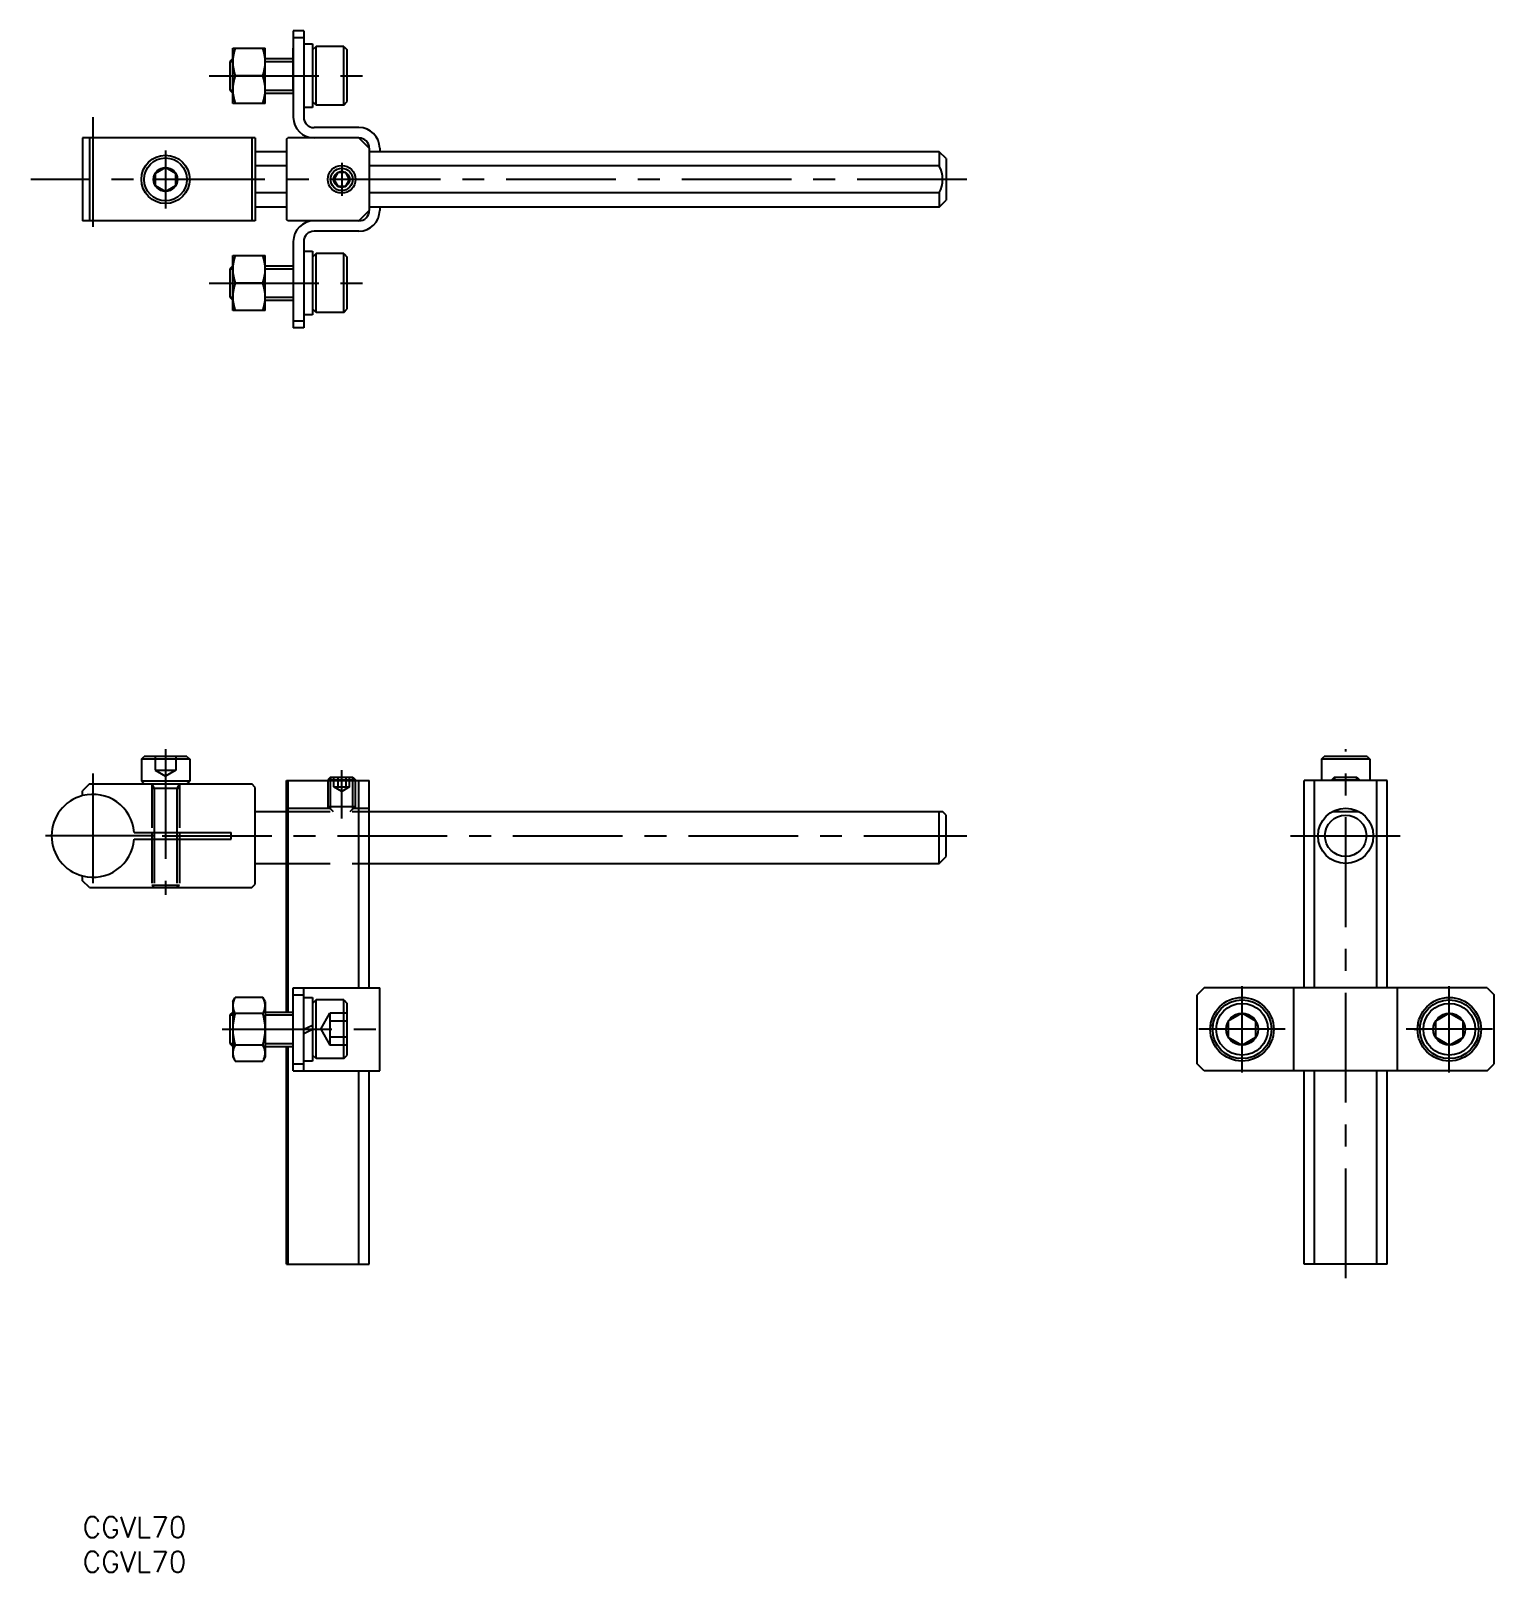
# Model space of a CAD drawing. Extents: x -8 to 204, y -8 to 215.
import ezdxf

# ---------------------------------------------------------------- set-up
doc = ezdxf.new("R2010")
doc.units = 0
doc.header["$LTSCALE"] = 0.5
for name, pattern in [('CENTER', [50.8, 31.75, -6.35, 6.35, -6.35]), ('DASHED', [19.05, 12.7, -6.35]), ('PHANTOM', [63.5, 31.75, -6.35, 6.35, -6.35, 6.35, -6.35])]:
    doc.linetypes.add(name, pattern=pattern)
doc.layers.get('0').update_dxf_attribs({"linetype": 'CONTINUOUS'})
doc.layers.add('CENTER', color=1, linetype='CENTER')
doc.styles.get("Standard").update_dxf_attribs({"font": 'txt.shx', "height": 3, "bigfont": 'bigfont.shx'})

# ---------------------------------------------------------------- blocks, each defined once
blk = doc.blocks.new('*U55')
at = {"color": 7, "linetype": 'CONTINUOUS'}
blk.add_text('CGVL70', height=3, dxfattribs=at).set_placement((0, -3))
blk = doc.blocks.new('*U56')
at = {"color": 7, "linetype": 'CONTINUOUS'}
blk.add_text('CGVL70', height=3, dxfattribs=at).set_placement((0, -8))

msp = doc.modelspace()

# ---------------------------------------------------------------- linework, layer by layer
at = {"color": 7, "linetype": 'CONTINUOUS'}
for p, q in [((32, 215.07), (30.5, 215.07)), ((30.5, 215.07), (30.5, 202.57)), ((32, 215.07), (32, 202.57)), ((21.73, 204.57), (21.73, 212.57)), ((21.73, 212.57), (26.43, 212.57)), ((26.43, 204.57), (26.43, 212.57)), ((32, 214.07), (30.5, 214.07)), ((30.5, 206.57), (30.5, 212.57)), ((32, 213.17), (33.3, 213.17)), ((33.3, 213.17), (33.3, 203.97)), ((33.8, 212.82), (33.3, 212.32)), ((33.8, 204.32), (33.8, 212.82)), ((37.8, 212.82), (33.8, 212.82)), ((37.8, 204.32), (37.8, 212.82)), ((37.8, 212.82), (38.3, 212.32)), ((38.3, 204.82), (38.3, 212.32)), ((21.73, 211.07), (21.3, 210.64)), ((21.3, 210.64), (21.3, 206.5)), ((26.43, 211.07), (30.5, 211.07)), ((26.08, 208.57), (22.09, 208.57)), ((21.3, 206.5), (21.73, 206.07)), ((26.43, 206.07), (30.5, 206.07)), ((26.43, 204.57), (21.73, 204.57)), ((33.3, 203.97), (32, 203.97)), ((33.8, 204.32), (33.3, 204.82)), ((37.8, 204.32), (33.8, 204.32)), ((37.8, 204.32), (38.3, 204.82)), ((40, 201.07), (33.5, 201.07)), ((0, 199.57), (0, 187.57)), ((25, 199.57), (0, 199.57)), ((1, 199.57), (1, 187.57)), ((24.5, 199.57), (24.5, 187.57)), ((25, 199.57), (25, 187.57)), ((29.5, 199.37), (29.7, 199.57)), ((29.5, 199.37), (29.5, 187.77)), ((40, 199.57), (29.7, 199.57)), ((40, 199.57), (41.5, 198.07)), ((29.5, 197.57), (25, 197.57)), ((41.5, 198.07), (41.5, 189.07)), ((124, 197.57), (41.5, 197.57)), ((43, 198.07), (43, 197.57)), ((124, 197.57), (124, 195.51)), ((125, 196.57), (124, 197.57)), ((125, 196.57), (125, 190.57)), ((12, 195.3), (10.5, 194.44)), ((10.5, 194.44), (10.5, 192.7)), ((13.5, 194.44), (12, 195.3)), ((13.5, 192.7), (13.5, 194.44)), ((29.5, 195.51), (25, 195.51)), ((36.92, 194.57), (36.35, 193.57)), ((38.08, 194.57), (36.92, 194.57)), ((38.65, 193.57), (38.08, 194.57)), ((124, 195.51), (41.5, 195.51)), ((10.5, 192.7), (12, 191.84)), ((12, 191.84), (13.5, 192.7)), ((36.35, 193.57), (36.92, 192.57)), ((36.92, 192.57), (38.08, 192.57)), ((38.08, 192.57), (38.65, 193.57)), ((29.5, 191.63), (25, 191.63)), ((124, 191.63), (41.5, 191.63)), ((124, 191.63), (124, 189.57)), ((124, 189.57), (125, 190.57)), ((25, 187.57), (0, 187.57)), ((29.5, 189.57), (25, 189.57)), ((29.7, 187.57), (29.5, 187.77)), ((40, 187.57), (29.7, 187.57)), ((41.5, 189.07), (40, 187.57)), ((124, 189.57), (41.5, 189.57)), ((43, 189.57), (43, 189.07)), ((40, 186.07), (33.5, 186.07)), ((30.5, 184.57), (30.5, 172.07)), ((32, 184.57), (32, 172.07)), ((32, 183.17), (33.3, 183.17)), ((33.3, 183.17), (33.3, 173.97)), ((21.73, 181.07), (21.3, 180.64)), ((21.73, 174.57), (21.73, 182.57)), ((21.73, 182.57), (26.43, 182.57)), ((26.43, 174.57), (26.43, 182.57)), ((26.43, 181.07), (30.5, 181.07)), ((33.8, 182.82), (33.3, 182.32)), ((33.8, 174.32), (33.8, 182.82)), ((37.8, 182.82), (33.8, 182.82)), ((37.8, 174.32), (37.8, 182.82)), ((37.8, 182.82), (38.3, 182.32)), ((38.3, 174.82), (38.3, 182.32)), ((21.3, 180.64), (21.3, 176.5)), ((26.08, 178.57), (22.09, 178.57)), ((21.3, 176.5), (21.73, 176.07)), ((26.43, 174.57), (21.73, 174.57)), ((26.43, 176.07), (30.5, 176.07)), ((33.8, 174.32), (33.3, 174.82)), ((37.8, 174.32), (33.8, 174.32)), ((37.8, 174.32), (38.3, 174.82)), ((32, 173.07), (30.5, 173.07)), ((32, 172.07), (30.5, 172.07)), ((33.3, 173.97), (32, 173.97)), ((8.5, 109.67), (8.9, 110.07)), ((15.5, 109.67), (8.5, 109.67)), ((8.5, 109.67), (8.5, 106.47)), ((15.1, 110.07), (8.9, 110.07)), ((15.1, 110.07), (15.5, 109.67)), ((15.5, 109.67), (15.5, 106.47)), ((179.34, 109.67), (179.74, 110.07)), ((186.34, 109.67), (179.34, 109.67)), ((179.34, 109.67), (179.34, 106.57)), ((185.94, 110.07), (179.74, 110.07)), ((185.94, 110.07), (186.34, 109.67)), ((186.34, 109.67), (186.34, 106.57)), ((1, 106.07), (0, 105.07)), ((0, 104.38), (0, 105.07)), ((1, 106.07), (24.5, 106.07)), ((15.5, 106.47), (8.5, 106.47)), ((8.5, 106.47), (8.9, 106.07)), ((15.1, 106.07), (15.5, 106.47)), ((25, 105.57), (24.5, 106.07)), ((25, 91.57), (25, 105.57)), ((29.5, 106.57), (41.5, 106.57)), ((29.5, 73.07), (29.5, 106.57)), ((29.7, 106.57), (29.7, 73.07)), ((35.88, 107.07), (35.5, 106.69)), ((35.5, 106.69), (39.5, 106.69)), ((35.5, 106.57), (35.5, 106.69)), ((35.88, 107.07), (39.12, 107.07)), ((39.12, 107.07), (39.5, 106.69)), ((39.5, 106.57), (39.5, 106.69)), ((40, 76.57), (40, 106.57)), ((41.5, 76.57), (41.5, 106.57)), ((176.84, 76.57), (176.84, 106.57)), ((188.84, 106.57), (176.84, 106.57)), ((178.34, 76.57), (178.34, 106.57)), ((181.22, 107.07), (180.84, 106.69)), ((180.84, 106.69), (184.84, 106.69)), ((180.84, 106.57), (180.84, 106.69)), ((181.22, 107.07), (184.46, 107.07)), ((184.46, 107.07), (184.84, 106.69)), ((184.84, 106.57), (184.84, 106.69)), ((187.34, 76.57), (187.34, 106.57)), ((188.84, 76.57), (188.84, 106.57)), ((25, 102.07), (29.5, 102.07)), ((41.5, 102.07), (124.5, 102.07)), ((124, 94.57), (124, 102.07)), ((125, 101.57), (124.5, 102.07)), ((125, 95.57), (125, 101.57)), ((180.9, 102.07), (184.78, 102.07)), ((181.37, 102.29), (181.59, 102.07)), ((184.31, 102.29), (184.09, 102.07)), ((7.48, 99.07), (21.5, 99.07)), ((10, 99.07), (10, 98.07)), ((14, 99.07), (14, 98.07)), ((21.5, 98.07), (21.5, 99.07)), ((7.48, 98.07), (21.5, 98.07)), ((25, 94.57), (29.5, 94.57)), ((41.5, 94.57), (124, 94.57)), ((124, 94.57), (125, 95.57)), ((0, 92.07), (0, 92.76)), ((1, 91.07), (0, 92.07)), ((24.5, 91.07), (25, 91.57)), ((1, 91.07), (24.5, 91.07)), ((30.5, 76.57), (43, 76.57)), ((30.5, 64.57), (30.5, 76.57)), ((32, 64.57), (32, 76.57)), ((32, 64.57), (32, 76.57)), ((43, 64.57), (43, 76.57)), ((162.34, 76.57), (161.34, 75.57)), ((203.34, 76.57), (162.34, 76.57)), ((175.34, 64.57), (175.34, 76.57)), ((190.34, 64.57), (190.34, 76.57)), ((203.34, 76.57), (204.34, 75.57)), ((21.73, 74.57), (22.09, 75.19)), ((21.73, 74.57), (21.73, 66.57)), ((26.08, 75.19), (22.09, 75.19)), ((26.43, 74.57), (26.08, 75.19)), ((26.43, 74.57), (26.43, 66.57)), ((30.5, 75.57), (32, 75.57)), ((32, 75.17), (33.3, 75.17)), ((33.3, 75.17), (33.3, 65.97)), ((33.8, 74.82), (33.3, 74.32)), ((33.8, 66.32), (33.8, 74.82)), ((37.8, 74.82), (33.8, 74.82)), ((37.8, 66.32), (37.8, 74.82)), ((37.8, 74.82), (38.3, 74.32)), ((38.3, 66.82), (38.3, 74.32)), ((161.34, 65.57), (161.34, 75.57)), ((204.34, 65.57), (204.34, 75.57)), ((21.73, 73.07), (21.3, 72.64)), ((21.3, 72.64), (21.3, 68.5)), ((22.09, 72.88), (26.08, 72.88)), ((26.43, 73.07), (30.5, 73.07)), ((167.84, 72.88), (165.84, 71.72)), ((165.84, 71.72), (165.84, 69.41)), ((169.84, 71.72), (167.84, 72.88)), ((169.84, 69.41), (169.84, 71.72)), ((197.84, 72.88), (195.84, 71.72)), ((195.84, 71.72), (195.84, 69.41)), ((199.84, 71.72), (197.84, 72.88)), ((199.84, 69.41), (199.84, 71.72)), ((32, 70.57), (33.3, 71.18)), ((32, 69.96), (33.3, 70.57)), ((163.24, 70.57), (163.59, 70.57)), ((163.28, 71.18), (163.63, 71.18)), ((165.84, 69.41), (167.84, 68.26)), ((167.84, 68.26), (169.84, 69.41)), ((192.74, 70.57), (193.84, 70.57)), ((193.24, 70.57), (193.59, 70.57)), ((193.28, 71.18), (193.63, 71.18)), ((195.84, 69.41), (197.84, 68.26)), ((197.84, 68.26), (199.84, 69.41)), ((21.3, 68.5), (21.73, 68.07)), ((26.08, 68.26), (22.09, 68.26)), ((26.43, 68.07), (30.5, 68.07)), ((29.5, 36.57), (29.5, 68.07)), ((29.7, 68.07), (29.7, 36.57)), ((21.73, 66.57), (22.09, 65.95)), ((22.09, 65.95), (26.08, 65.95)), ((26.43, 66.57), (26.08, 65.95)), ((30.5, 65.57), (32, 65.57)), ((33.3, 65.97), (32, 65.97)), ((33.8, 66.32), (33.3, 66.82)), ((37.8, 66.32), (33.8, 66.32)), ((37.8, 66.32), (38.3, 66.82)), ((162.34, 64.57), (161.34, 65.57)), ((203.34, 64.57), (204.34, 65.57)), ((30.5, 64.57), (43, 64.57)), ((40, 36.57), (40, 64.57)), ((41.5, 36.57), (41.5, 64.57)), ((203.34, 64.57), (162.34, 64.57)), ((176.84, 36.57), (176.84, 64.57)), ((178.34, 36.57), (178.34, 64.57)), ((187.34, 36.57), (187.34, 64.57)), ((188.84, 36.57), (188.84, 64.57)), ((29.5, 55.17), (29.5, 59.97)), ((29.5, 47.17), (29.5, 51.97)), ((29.5, 40.67), (29.5, 44.97)), ((29.5, 36.57), (41.5, 36.57)), ((188.84, 36.57), (176.84, 36.57))]:
    msp.add_line(p, q, dxfattribs=at)
at = {"color": 3, "linetype": 'CONTINUOUS'}
for p, q in [((21.3, 210.64), (21.73, 210.64)), ((26.43, 210.64), (30.5, 210.64)), ((21.3, 206.5), (21.73, 206.5)), ((26.43, 206.5), (30.5, 206.5)), ((21.3, 180.64), (21.73, 180.64)), ((26.43, 180.64), (30.5, 180.64)), ((21.3, 176.5), (21.73, 176.5)), ((26.43, 176.5), (30.5, 176.5)), ((35.88, 107.07), (35.88, 106.57)), ((39.12, 106.57), (39.12, 107.07)), ((181.22, 107.07), (181.22, 106.57)), ((184.46, 106.57), (184.46, 107.07)), ((10.38, 99.07), (10.38, 98.07)), ((13.62, 99.07), (13.62, 98.07)), ((21.3, 72.64), (21.73, 72.64)), ((26.43, 72.64), (30.5, 72.64)), ((21.3, 68.5), (21.73, 68.5)), ((26.43, 68.5), (30.5, 68.5))]:
    msp.add_line(p, q, dxfattribs=at)
at = {"color": 3, "linetype": 'DASHED'}
for p, q in [((10.5, 110.07), (10.5, 108.07)), ((12, 110.07), (12, 108.07)), ((13.5, 110.07), (13.5, 108.07)), ((10.5, 108.07), (12, 107.2)), ((10.5, 108.07), (13.5, 108.07)), ((13.5, 108.07), (12, 107.2)), ((10, 106.07), (10.38, 105.41)), ((10, 106.07), (10, 99.07)), ((14, 105.41), (10, 105.41)), ((10.38, 105.41), (10.38, 99.07)), ((14, 106.07), (13.62, 105.41)), ((13.62, 105.41), (13.62, 99.07)), ((14, 106.07), (14, 99.07)), ((35.5, 106.57), (35.5, 102.57)), ((35.88, 102.44), (35.88, 106.57)), ((36.35, 105.66), (36.35, 107.07)), ((36.35, 105.66), (38.65, 105.66)), ((37.5, 104.99), (36.35, 105.66)), ((36.92, 107.07), (36.92, 105.66)), ((38.65, 105.66), (37.5, 104.99)), ((38.08, 107.07), (38.08, 105.66)), ((38.65, 105.66), (38.65, 107.07)), ((39.12, 102.44), (39.12, 106.57)), ((39.5, 102.57), (39.5, 106.57)), ((35.5, 102.82), (36.25, 102.07)), ((35.5, 102.82), (39.5, 102.82)), ((38.75, 102.07), (39.5, 102.82)), ((29.5, 102.57), (41.5, 102.57)), ((29.5, 102.07), (41.5, 102.07)), ((10, 98.07), (10, 91.07)), ((10.38, 98.07), (10.38, 91.07)), ((13.62, 98.07), (13.62, 91.07)), ((14, 98.07), (14, 91.07)), ((29.5, 94.57), (41.5, 94.57)), ((10, 91.45), (14, 91.45)), ((10, 91.45), (10.38, 91.07)), ((13.62, 91.07), (14, 91.45)), ((34.47, 70.57), (35.8, 72.88)), ((38.3, 72.88), (35.8, 72.88)), ((35.8, 72.88), (35.8, 68.26)), ((38.3, 71.72), (35.8, 71.72)), ((34.47, 70.57), (35.8, 68.26)), ((38.3, 69.41), (35.8, 69.41)), ((38.3, 68.26), (35.8, 68.26))]:
    msp.add_line(p, q, dxfattribs=at)
at = {"color": 7, "linetype": 'CONTINUOUS'}
for centre, radius in [((12, 193.57), 3.5), ((12, 193.57), 3.1), ((12, 193.57), 1.73), ((37.5, 193.57), 2), ((37.5, 193.57), 1.15), ((182.84, 98.57), 4), ((182.84, 98.57), 3), ((167.84, 70.57), 4.6), ((167.84, 70.57), 4.25), ((167.84, 70.57), 3.75), ((197.84, 70.57), 4.6), ((197.84, 70.57), 4.25), ((197.84, 70.57), 3.75), ((167.84, 70.57), 2.31), ((197.84, 70.57), 2.31)]:
    msp.add_circle(centre, radius, dxfattribs=at)
at = {"color": 3, "linetype": 'CONTINUOUS'}
msp.add_circle((37.5, 193.57), 1.62, dxfattribs=at)
at = {"color": 7, "linetype": 'CONTINUOUS'}
for centre, radius, start, end in [((27.51, 210.57), 5.78, 159.7438, 200.2562), ((20.66, 210.57), 5.78, 339.7438, 20.2562), ((27.51, 206.57), 5.78, 159.7438, 200.2562), ((20.66, 206.57), 5.78, 339.7438, 20.2562), ((33.5, 202.57), 3, 180, 270), ((33.5, 202.57), 1.5, 180, 270), ((40, 198.07), 3, 0, 90), ((40, 198.07), 1.5, 0, 90), ((120.5, 193.57), 4, 331.045, 28.955), ((33.5, 184.57), 3, 90, 180), ((40, 189.07), 3, 270, 0), ((40, 189.07), 1.5, 270, 0), ((33.5, 184.57), 1.5, 90, 180), ((27.51, 180.57), 5.78, 159.7438, 200.2562), ((20.66, 180.57), 5.78, 339.7438, 20.2562), ((27.51, 176.57), 5.78, 159.7438, 200.2562), ((20.66, 176.57), 5.78, 339.7438, 20.2562), ((1.5, 98.57), 6, 4.7802, 104.4775), ((1.5, 98.57), 6, 255.5225, 355.2198), ((23.78, 74.03), 2.04, 154.3842, 214.3842), ((24.39, 74.03), 2.04, 325.6158, 25.6158), ((29.38, 70.57), 7.64, 162.412, 197.588), ((18.79, 70.57), 7.64, 342.412, 17.588), ((23.78, 67.11), 2.04, 145.6158, 205.6158), ((24.39, 67.11), 2.04, 334.3842, 34.3842)]:
    msp.add_arc(centre, radius, start, end, dxfattribs=at)
at = {"color": 3, "linetype": 'PHANTOM'}
msp.add_arc((1.5, 98.57), 6, 104.4775, 255.5225, dxfattribs=at)
at = {"layer": 'CENTER', "color": 1, "linetype": 'CENTER'}
for p, q in [((18.3, 208.57), (41.3, 208.57)), ((1.5, 202.57), (1.5, 184.57)), ((12, 197.77), (12, 189.37)), ((37.5, 195.97), (37.5, 191.17)), ((128, 193.57), (-7.5, 193.57)), ((18.3, 178.57), (41.3, 178.57)), ((12, 111.11), (12, 90.03)), ((182.84, 34.57), (182.84, 111.11)), ((1.5, 107.57), (1.5, 89.57)), ((37.5, 101.07), (37.5, 108.07)), ((10.5, 98.57), (-7.5, 98.57)), ((11.5, 98.57), (128, 98.57)), ((174.84, 98.57), (190.84, 98.57)), ((167.84, 64.32), (167.84, 76.82)), ((197.84, 64.32), (197.84, 76.82)), ((20.2, 70.57), (43, 70.57)), ((174.09, 70.57), (161.59, 70.57)), ((204.09, 70.57), (191.59, 70.57))]:
    msp.add_line(p, q, dxfattribs=at)

# ---------------------------------------------------------------- block references
at = {"color": 7, "linetype": 'CONTINUOUS'}
for name in ['*U55', '*U56']:
    msp.add_blockref(name, (0, 0), dxfattribs=at)

doc.saveas('drawing.dxf')
